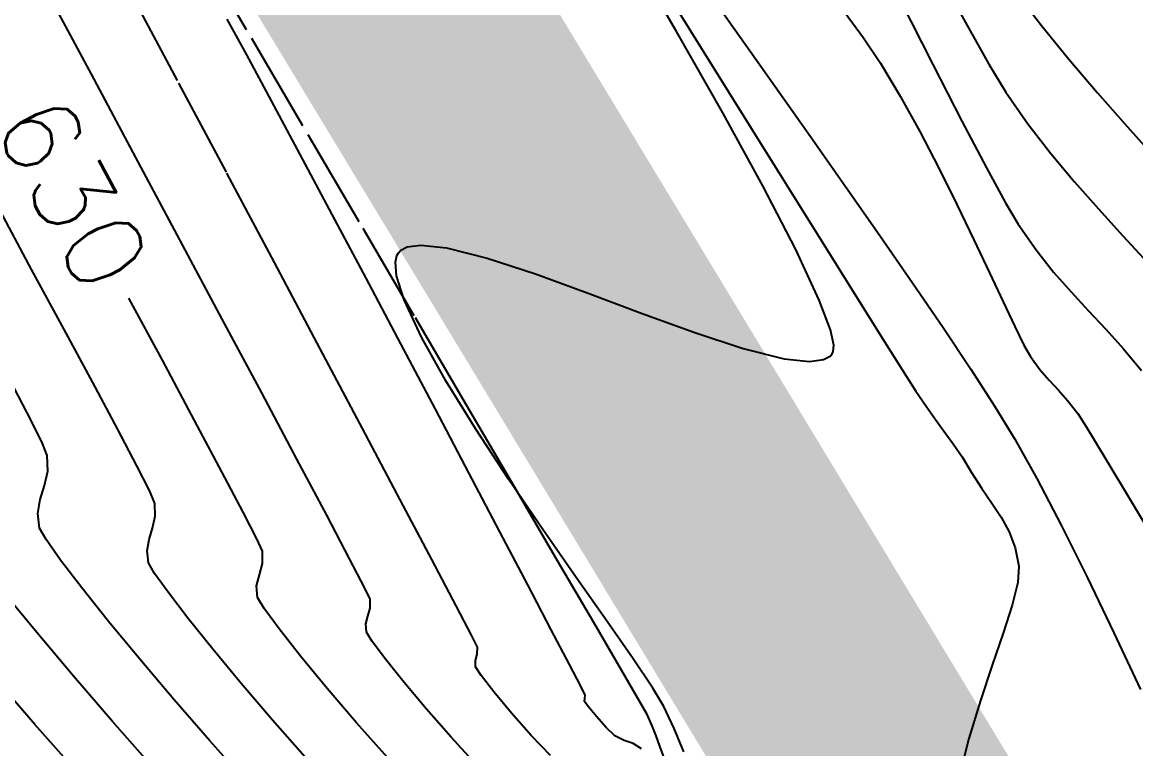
# Model space of a CAD drawing. Header units: feet. Extents: x 26064 to 27719, y 16802 to 28989.
# Drawn here: x 27590.34 to 27624.75, y 17745.93 to 17768.4 of the extents above; entities that cross this region are included whole.
import ezdxf

# ---------------------------------------------------------------- set-up
doc = ezdxf.new("R2010")
doc.units = ezdxf.units.FT
doc.header["$LTSCALE"] = 50
doc.header["$MEASUREMENT"] = 0
doc.linetypes.add('HIDDEN', pattern=[0.375, 0.25, -0.125])
doc.linetypes.add('HIDN25', pattern=[0.0938, 0.0625, -0.0313])
for name, color, linetype in [('CONT-MJR', 160, 'HIDDEN'), ('CONT-MNR', 55, 'HIDN25'), ('WATER', 5, 'Continuous')]:
    doc.layers.add(name, color=color, linetype=linetype)
doc.styles.add('l60', font='simplex', dxfattribs={"height": 2.4})

msp = doc.modelspace()

# ---------------------------------------------------------------- linework, layer by layer
at = {"layer": 'CONT-MJR', "color": 7}
for p, q in [((27610.5584, 17768.1086, 625), (27608.99133, 17770.79473, 625)), ((27621.83539, 17768.29441, 630), (27622.67786, 17767.25866, 630)), ((27612.16817, 17766.24725, 625), (27613.67014, 17763.83788, 625)), ((27624.49176, 17765.16403, 630), (27625.4331, 17764.11212, 630)), ((27614.24487, 17761.36856, 625), (27613.23454, 17763.32207, 625)), ((27602.03599, 17761.34451, 625), (27602.23358, 17761.45024, 625)), ((27603.44737, 17761.4241, 625), (27604.71018, 17761.10527, 625)), ((27615.01227, 17761.68606, 625), (27616.15306, 17759.85852, 625)), ((27601.96569, 17761.27003, 625), (27602.03599, 17761.34451, 625)), ((27601.90588, 17760.55335, 625), (27601.86982, 17760.97579, 625)), ((27602.13652, 17759.81526, 625), (27601.90588, 17760.55335, 625)), ((27607.82643, 17760.02038, 625), (27609.49855, 17759.3921, 625)), ((27594.6685, 17757.94472, 630), (27593.63739, 17759.86467, 630)), ((27611.12577, 17758.79846, 625), (27612.61745, 17758.30835, 625)), ((27612.61745, 17758.30835, 625), (27613.88291, 17757.99067, 625)), ((27615.40369, 17758.21362, 625), (27615.41569, 17758.41551, 625)), ((27617.05104, 17758.42197, 625), (27617.6647, 17757.44315, 625)), ((27613.88291, 17757.99067, 625), (27614.67148, 17757.90698, 625)), ((27614.67148, 17757.90698, 625), (27615.10189, 17757.96678, 625)), ((27615.10189, 17757.96678, 625), (27615.30128, 17758.07328, 625)), ((27615.30128, 17758.07328, 625), (27615.37254, 17758.14818, 625)), ((27615.37254, 17758.14818, 625), (27615.40369, 17758.21362, 625)), ((27604.35213, 17755.81812, 625), (27603.43329, 17757.30473, 625)), ((27618.83267, 17755.74132, 625), (27619.10296, 17755.36429, 625)), ((27606.42714, 17752.71134, 625), (27605.37031, 17754.26505, 625)), ((27619.67711, 17754.47381, 625), (27619.99076, 17753.98, 625)), ((27619.99076, 17753.98, 625), (27620.30041, 17753.52685, 625)), ((27620.83575, 17752.63428, 625), (27621.02542, 17752.14075, 625)), ((27597.76237, 17752.03477, 630), (27597.59692, 17752.40212, 630)), ((27597.76041, 17751.65407, 630), (27597.76237, 17752.03477, 630)), ((27597.58265, 17750.96348, 630), (27597.6663, 17751.30515, 630)), ((27621.10367, 17751.07109, 625), (27620.92942, 17750.37061, 625)), ((27597.61209, 17750.60451, 630), (27597.58265, 17750.96348, 630)), ((27620.92942, 17750.37061, 625), (27620.65374, 17749.50815, 625)), ((27598.94198, 17748.79127, 630), (27598.27516, 17749.63903, 630)), ((27609.82667, 17747.80663, 625), (27609.22237, 17748.70464, 625)), ((27610.78264, 17745.83528, 625), (27610.48175, 17746.55116, 625))]:
    msp.add_line(p, q, dxfattribs=at)
at = {"layer": 'CONT-MJR', "color": 7, "extrusion": (0.795546, 0.605893, 0)}
msp.add_line((27621.05598, 17769.31778, 630), (27621.83539, 17768.29441, 630), dxfattribs=at)
at = {"layer": 'CONT-MJR', "color": 7, "extrusion": (0.848704, 0.528869, 0)}
msp.add_line((27610.54785, 17768.84747, 625), (27612.16817, 17766.24725, 625), dxfattribs=at)
at = {"layer": 'CONT-MJR', "color": 7, "extrusion": (0.869208, 0.494446, 0)}
msp.add_line((27611.98926, 17765.59323, 625), (27610.5584, 17768.1086, 625), dxfattribs=at)
at = {"layer": 'CONT-MJR', "color": 7, "extrusion": (0.761024, 0.648724, 0)}
msp.add_line((27622.67786, 17767.25866, 630), (27623.56833, 17766.21404, 630), dxfattribs=at)
at = {"layer": 'CONT-MJR', "color": 7, "extrusion": (0.750919, 0.660394, 0)}
msp.add_line((27623.56833, 17766.21404, 630), (27624.49176, 17765.16403, 630), dxfattribs=at)
at = {"layer": 'CONT-MJR', "color": 7, "extrusion": (0.876844, 0.480775, 0)}
msp.add_line((27613.23454, 17763.32207, 625), (27611.98926, 17765.59323, 625), dxfattribs=at)
at = {"layer": 'CONT-MJR', "color": 7, "extrusion": (0.848487, 0.529216, 0)}
msp.add_line((27613.67014, 17763.83788, 625), (27615.01227, 17761.68606, 625), dxfattribs=at)
at = {"layer": 'CONT-MJR', "color": 7, "extrusion": (0.135992, -0.99071, 0)}
msp.add_line((27602.23358, 17761.45024, 625), (27602.66155, 17761.50899, 625), dxfattribs=at)
at = {"layer": 'CONT-MJR', "color": 7, "extrusion": (-0.107403, -0.994216, 0)}
msp.add_line((27602.66155, 17761.50899, 625), (27603.44737, 17761.4241, 625), dxfattribs=at)
at = {"layer": 'CONT-MJR', "color": 7, "extrusion": (0.906875, 0.421399, 0)}
msp.add_line((27614.9709, 17759.80611, 625), (27614.24487, 17761.36856, 625), dxfattribs=at)
at = {"layer": 'CONT-MJR', "color": 7, "extrusion": (0.974706, -0.22349, 0)}
msp.add_line((27601.86982, 17760.97579, 625), (27601.91826, 17761.18707, 625), dxfattribs=at)
at = {"layer": 'CONT-MJR', "color": 7, "extrusion": (0.868154, -0.496295, 0)}
msp.add_line((27601.91826, 17761.18707, 625), (27601.96569, 17761.27003, 625), dxfattribs=at)
at = {"layer": 'CONT-MJR', "color": 7, "extrusion": (-0.312918, -0.94978, 0)}
msp.add_line((27604.71018, 17761.10527, 625), (27606.20009, 17760.6144, 625), dxfattribs=at)
at = {"layer": 'CONT-MJR', "color": 7, "extrusion": (-0.343082, -0.939306, 0)}
msp.add_line((27606.20009, 17760.6144, 625), (27607.82643, 17760.02038, 625), dxfattribs=at)
at = {"layer": 'CONT-MJR', "color": 7, "extrusion": (0.906653, 0.421877, 0)}
msp.add_line((27602.67452, 17758.65905, 625), (27602.13652, 17759.81526, 625), dxfattribs=at)
at = {"layer": 'CONT-MJR', "color": 7, "extrusion": (0.936898, 0.349604, 0)}
msp.add_line((27615.31384, 17758.88708, 625), (27614.9709, 17759.80611, 625), dxfattribs=at)
at = {"layer": 'CONT-MJR', "color": 7, "extrusion": (0.847962, 0.530056, 0)}
msp.add_line((27616.15306, 17759.85852, 625), (27617.05104, 17758.42197, 625), dxfattribs=at)
at = {"layer": 'CONT-MJR', "color": 7, "extrusion": (0.342722, 0.939437, 0)}
msp.add_line((27609.49855, 17759.3921, 625), (27611.12577, 17758.79846, 625), dxfattribs=at)
at = {"layer": 'CONT-MJR', "color": 7, "extrusion": (0.872409, 0.488776, 0)}
msp.add_line((27603.43329, 17757.30473, 625), (27602.67452, 17758.65905, 625), dxfattribs=at)
at = {"layer": 'CONT-MJR', "color": 7, "extrusion": (0.97746, 0.211122, 0)}
msp.add_line((27615.41569, 17758.41551, 625), (27615.31384, 17758.88708, 625), dxfattribs=at)
at = {"layer": 'CONT-MJR', "color": 7, "extrusion": (0.881636, 0.471931, 0)}
msp.add_line((27595.66566, 17756.08187, 630), (27594.6685, 17757.94472, 630), dxfattribs=at)
at = {"layer": 'CONT-MJR', "color": 7, "extrusion": (0.844746, 0.535168, 0)}
msp.add_line((27617.6647, 17757.44315, 625), (27617.95257, 17756.98876, 625), dxfattribs=at)
at = {"layer": 'CONT-MJR', "color": 7, "extrusion": (0.828347, 0.560215, 0)}
msp.add_line((27617.95257, 17756.98876, 625), (27618.26884, 17756.52111, 625), dxfattribs=at)
at = {"layer": 'CONT-MJR', "color": 7, "extrusion": (0.813458, 0.581624, 0)}
msp.add_line((27618.26884, 17756.52111, 625), (27618.55842, 17756.11611, 625), dxfattribs=at)
at = {"layer": 'CONT-MJR', "color": 7, "extrusion": (0.882858, 0.469639, 0)}
msp.add_line((27596.5111, 17754.49256, 630), (27595.66566, 17756.08187, 630), dxfattribs=at)
at = {"layer": 'CONT-MJR', "color": 7, "extrusion": (0.807021, 0.590523, 0)}
msp.add_line((27618.55842, 17756.11611, 625), (27618.83267, 17755.74132, 625), dxfattribs=at)
at = {"layer": 'CONT-MJR', "color": 7, "extrusion": (0.836299, 0.548274, 0)}
msp.add_line((27605.37031, 17754.26505, 625), (27604.35213, 17755.81812, 625), dxfattribs=at)
at = {"layer": 'CONT-MJR', "color": 7, "extrusion": (0.829034, 0.559198, 0)}
msp.add_line((27619.10296, 17755.36429, 625), (27619.38065, 17754.9526, 625), dxfattribs=at)
at = {"layer": 'CONT-MJR', "color": 7, "extrusion": (0.850211, 0.526441, 0)}
msp.add_line((27619.38065, 17754.9526, 625), (27619.67711, 17754.47381, 625), dxfattribs=at)
at = {"layer": 'CONT-MJR', "color": 7, "extrusion": (0.885228, 0.465157, 0)}
msp.add_line((27597.16734, 17753.24368, 630), (27596.5111, 17754.49256, 630), dxfattribs=at)
at = {"layer": 'CONT-MJR', "color": 7, "extrusion": (0.836738, 0.547603, 0)}
msp.add_line((27620.30041, 17753.52685, 625), (27620.58808, 17753.08729, 625), dxfattribs=at)
at = {"layer": 'CONT-MJR', "color": 7, "extrusion": (0.890671, 0.454648, 0)}
msp.add_line((27597.59692, 17752.40212, 630), (27597.16734, 17753.24368, 630), dxfattribs=at)
at = {"layer": 'CONT-MJR', "color": 7, "extrusion": (0.877429, 0.479706, 0)}
msp.add_line((27620.58808, 17753.08729, 625), (27620.83575, 17752.63428, 625), dxfattribs=at)
at = {"layer": 'CONT-MJR', "color": 7, "extrusion": (0.821095, 0.570792, 0)}
msp.add_line((27607.4619, 17751.22282, 625), (27606.42714, 17752.71134, 625), dxfattribs=at)
at = {"layer": 'CONT-MJR', "color": 7, "extrusion": (0.980091, 0.198548, 0)}
msp.add_line((27621.02542, 17752.14075, 625), (27621.13909, 17751.57964, 625), dxfattribs=at)
at = {"layer": 'CONT-MJR', "color": 7, "extrusion": (0.965494, -0.260424, 0)}
msp.add_line((27597.6663, 17751.30515, 630), (27597.76041, 17751.65407, 630), dxfattribs=at)
at = {"layer": 'CONT-MJR', "color": 7, "extrusion": (0.997583, -0.069486, 0)}
msp.add_line((27621.13909, 17751.57964, 625), (27621.10367, 17751.07109, 625), dxfattribs=at)
at = {"layer": 'CONT-MJR', "color": 7, "extrusion": (0.818743, 0.57416, 0)}
msp.add_line((27608.41388, 17749.86531, 625), (27607.4619, 17751.22282, 625), dxfattribs=at)
at = {"layer": 'CONT-MJR', "color": 7, "extrusion": (0.858154, 0.513393, 0)}
msp.add_line((27597.81367, 17750.26757, 630), (27597.61209, 17750.60451, 630), dxfattribs=at)
at = {"layer": 'CONT-MJR', "color": 7, "extrusion": (0.806056, 0.591839, 0)}
msp.add_line((27598.27516, 17749.63903, 630), (27597.81367, 17750.26757, 630), dxfattribs=at)
at = {"layer": 'CONT-MJR', "color": 7, "extrusion": (0.820551, 0.571573, 0)}
msp.add_line((27609.22237, 17748.70464, 625), (27608.41388, 17749.86531, 625), dxfattribs=at)
at = {"layer": 'CONT-MJR', "color": 7, "extrusion": (0.9463, -0.323291, 0)}
msp.add_line((27620.65374, 17749.50815, 625), (27620.31398, 17748.51365, 625), dxfattribs=at)
at = {"layer": 'CONT-MJR', "color": 7, "extrusion": (0.772527, 0.634982, 0)}
msp.add_line((27599.75951, 17747.79665, 630), (27598.94198, 17748.79127, 630), dxfattribs=at)
at = {"layer": 'CONT-MJR', "color": 7, "extrusion": (0.948443, -0.316946, 0)}
msp.add_line((27620.31398, 17748.51365, 625), (27619.94753, 17747.41707, 625), dxfattribs=at)
at = {"layer": 'CONT-MJR', "color": 7, "extrusion": (0.760215, 0.649671, 0)}
msp.add_line((27600.67316, 17746.72754, 630), (27599.75951, 17747.79665, 630), dxfattribs=at)
at = {"layer": 'CONT-MJR', "color": 7, "extrusion": (0.85904, 0.511909, 0)}
msp.add_line((27610.16605, 17747.23711, 625), (27609.82667, 17747.80663, 625), dxfattribs=at)
at = {"layer": 'CONT-MJR', "color": 7, "extrusion": (0.956657, -0.291216, 0)}
msp.add_line((27619.94753, 17747.41707, 625), (27619.59175, 17746.24833, 625), dxfattribs=at)
at = {"layer": 'CONT-MJR', "color": 7, "extrusion": (0.908408, 0.418085, 0)}
msp.add_line((27610.48175, 17746.55116, 625), (27610.16605, 17747.23711, 625), dxfattribs=at)
at = {"layer": 'CONT-MJR', "color": 7, "extrusion": (0.746385, 0.665514, 0)}
msp.add_line((27601.62832, 17745.65631, 630), (27600.67316, 17746.72754, 630), dxfattribs=at)
at = {"layer": 'CONT-MJR', "color": 7, "extrusion": (0.969196, -0.24629, 0)}
msp.add_line((27619.59175, 17746.24833, 625), (27619.28403, 17745.03739, 625), dxfattribs=at)
at = {"layer": 'CONT-MNR', "color": 7}
for p, q in [((27597.27052, 17768.16509, 626), (27595.57744, 17771.05632, 626)), ((27592.47511, 17766.79056, 629), (27591.12876, 17769.31251, 629)), ((27615.51673, 17769.03788, 627), (27616.33205, 17767.91989, 627)), ((27597.27429, 17767.38945, 627), (27596.66655, 17768.49881, 627)), ((27620.20835, 17767.10246, 629), (27620.73413, 17766.23836, 629)), ((27620.73413, 17766.23836, 629), (27621.41618, 17765.26009, 629)), ((27618.07398, 17765.01875, 627), (27618.66057, 17763.88973, 627)), ((27599.91659, 17762.45602, 627), (27598.93182, 17764.30552, 627)), ((27618.66057, 17763.88973, 627), (27619.22197, 17762.76131, 627)), ((27615.78003, 17763.32162, 626), (27616.83839, 17761.80568, 626)), ((27619.22197, 17762.76131, 627), (27619.74804, 17761.67029, 627)), ((27620.72297, 17762.81227, 628), (27621.11359, 17762.15142, 628)), ((27590.62667, 17760.75604, 631), (27589.56933, 17762.70609, 631)), ((27600.96202, 17760.4849, 627), (27599.91659, 17762.45602, 627)), ((27621.11359, 17762.15142, 628), (27621.66968, 17761.35922, 628)), ((27596.52083, 17759.2174, 629), (27595.21065, 17761.67061, 629)), ((27591.62156, 17758.91822, 631), (27590.62667, 17760.75604, 631)), ((27599.54603, 17758.30289, 628), (27598.12913, 17760.9706, 628)), ((27617.85004, 17760.34156, 626), (27618.79426, 17758.95425, 626)), ((27620.65356, 17759.74769, 627), (27621.01272, 17758.98972, 627)), ((27604.06799, 17756.55525, 626), (27602.45016, 17759.31939, 626)), ((27621.01272, 17758.98972, 627), (27621.29593, 17758.41638, 627)), ((27592.51909, 17757.25275, 631), (27591.62156, 17758.91822, 631)), ((27603.10487, 17756.42792, 627), (27602.03562, 17758.45469, 627)), ((27621.49305, 17758.06447, 627), (27621.78792, 17757.65919, 627)), ((27619.65037, 17757.66874, 626), (27620.39768, 17756.51, 626)), ((27593.28434, 17755.81971, 631), (27592.51909, 17757.25275, 631)), ((27622.07472, 17757.32723, 627), (27622.36094, 17757.02087, 627)), ((27590.61529, 17756.08347, 632), (27590.09594, 17757.07507, 632)), ((27622.96153, 17756.29408, 627), (27623.22589, 17755.87289, 627)), ((27623.79191, 17754.93891, 627), (27624.61636, 17753.56544, 627)), ((27594.27835, 17753.89133, 631), (27593.8824, 17754.6792, 631)), ((27621.69542, 17754.28904, 626), (27622.44589, 17752.84344, 626)), ((27606.88465, 17751.73877, 626), (27605.56037, 17754.0042, 626)), ((27603.00156, 17751.78141, 628), (27602.0228, 17753.6326, 628)), ((27600.45608, 17751.80539, 629), (27599.74709, 17753.15348, 629)), ((27591.0755, 17752.39653, 632), (27590.87594, 17752.74909, 632)), ((27592.17963, 17750.90606, 632), (27591.52278, 17751.7657, 632)), ((27607.99817, 17749.83148, 626), (27606.88465, 17751.73877, 626)), ((27590.78873, 17749.52044, 633), (27589.76335, 17750.76955, 633)), ((27593.00792, 17749.8671, 632), (27592.17963, 17750.90606, 632)), ((27595.45805, 17749.96892, 631), (27594.8467, 17750.76659, 631)), ((27601.08605, 17750.28154, 629), (27601.08745, 17750.55334, 629)), ((27601.01886, 17750.03244, 629), (27601.08605, 17750.28154, 629)), ((27596.2248, 17749.01083, 631), (27595.45805, 17749.96892, 631)), ((27600.98016, 17749.53222, 629), (27600.95914, 17749.78851, 629)), ((27624.06863, 17749.51674, 626), (27624.896, 17747.76532, 626)), ((27597.10848, 17747.9433, 631), (27596.2248, 17749.01083, 631)), ((27601.56036, 17748.70427, 629), (27601.15591, 17749.24589, 629)), ((27604.40049, 17748.85826, 628), (27604.41254, 17749.07192, 628)), ((27602.13799, 17747.9809, 629), (27601.56036, 17748.70427, 629)), ((27604.34824, 17748.45993, 628), (27604.34436, 17748.66257, 628)), ((27609.4223, 17747.38144, 626), (27608.85827, 17748.35486, 626)), ((27598.07064, 17746.8173, 631), (27597.10848, 17747.9433, 631)), ((27605.45887, 17747.03181, 628), (27604.91727, 17747.68407, 628)), ((27607.72515, 17747.48781, 627), (27607.73762, 17747.59049, 627)), ((27606.06672, 17746.34267, 628), (27605.45887, 17747.03181, 628)), ((27608.38549, 17746.58175, 627), (27608.08114, 17746.9246, 627)), ((27592.16916, 17745.05558, 634), (27590.73004, 17746.68125, 634)), ((27610.17654, 17745.65007, 626), (27610.03992, 17746.01101, 626))]:
    msp.add_line(p, q, dxfattribs=at)
at = {"layer": 'CONT-MNR', "color": 7, "extrusion": (0.879096, 0.476645, 0)}
msp.add_line((27618.59549, 17770.02727, 629), (27619.48506, 17768.38659, 629), dxfattribs=at)
at = {"layer": 'CONT-MNR', "color": 7, "extrusion": (0.882998, 0.469376, 0)}
msp.add_line((27595.14112, 17766.59269, 628), (27593.65113, 17769.39568, 628), dxfattribs=at)
at = {"layer": 'CONT-MNR', "color": 7, "extrusion": (0.817426, 0.576034, 0)}
msp.add_line((27611.49322, 17769.40402, 626), (27612.53154, 17767.93059, 626), dxfattribs=at)
at = {"layer": 'CONT-MNR', "color": 7, "extrusion": (0.891783, 0.452464, 0)}
msp.add_line((27617.4706, 17769.08114, 628), (27618.4796, 17767.09246, 628), dxfattribs=at)
at = {"layer": 'CONT-MNR', "color": 7, "extrusion": (0.871297, 0.490756, 0)}
msp.add_line((27619.48506, 17768.38659, 629), (27620.20835, 17767.10246, 629), dxfattribs=at)
at = {"layer": 'CONT-MNR', "color": 7, "extrusion": (0.862921, 0.505338, 0)}
msp.add_line((27599.00877, 17765.19683, 626), (27597.27052, 17768.16509, 626), dxfattribs=at)
at = {"layer": 'CONT-MNR', "color": 7, "extrusion": (0.81688, 0.576807, 0)}
msp.add_line((27612.53154, 17767.93059, 626), (27613.6059, 17766.40906, 626), dxfattribs=at)
at = {"layer": 'CONT-MNR', "color": 7, "extrusion": (0.828089, 0.560597, 0)}
msp.add_line((27616.33205, 17767.91989, 627), (27616.86587, 17767.13136, 627), dxfattribs=at)
at = {"layer": 'CONT-MNR', "color": 7, "extrusion": (0.879938, 0.475089, 0)}
msp.add_line((27598.04022, 17765.97084, 627), (27597.27429, 17767.38945, 627), dxfattribs=at)
at = {"layer": 'CONT-MNR', "color": 7, "extrusion": (0.859488, 0.511156, 0)}
msp.add_line((27616.86587, 17767.13136, 627), (27617.47237, 17766.11156, 627), dxfattribs=at)
at = {"layer": 'CONT-MNR', "color": 7, "extrusion": (0.889626, 0.45669, 0)}
msp.add_line((27618.4796, 17767.09246, 628), (27619.37719, 17765.34397, 628), dxfattribs=at)
at = {"layer": 'CONT-MNR', "color": 7, "extrusion": (0.882016, 0.47122, 0)}
msp.add_line((27593.84891, 17764.21913, 629), (27592.47511, 17766.79056, 629), dxfattribs=at)
at = {"layer": 'CONT-MNR', "color": 7, "extrusion": (0.883007, 0.46936, 0)}
msp.add_line((27596.64731, 17763.7591, 628), (27595.14112, 17766.59269, 628), dxfattribs=at)
at = {"layer": 'CONT-MNR', "color": 7, "extrusion": (0.817121, 0.576467, 0)}
msp.add_line((27613.6059, 17766.40906, 626), (27614.69563, 17764.86441, 626), dxfattribs=at)
at = {"layer": 'CONT-MNR', "color": 7, "extrusion": (0.881598, 0.472, 0)}
msp.add_line((27598.93182, 17764.30552, 627), (27598.04022, 17765.97084, 627), dxfattribs=at)
at = {"layer": 'CONT-MNR', "color": 7, "extrusion": (0.876023, 0.482269, 0)}
msp.add_line((27617.47237, 17766.11156, 627), (27618.07398, 17765.01875, 627), dxfattribs=at)
at = {"layer": 'CONT-MNR', "color": 7, "extrusion": (0.862935, 0.505314, 0)}
msp.add_line((27600.74953, 17762.22409, 626), (27599.00877, 17765.19683, 626), dxfattribs=at)
at = {"layer": 'CONT-MNR', "color": 7, "extrusion": (0.88599, 0.463705, 0)}
msp.add_line((27619.37719, 17765.34397, 628), (27620.13457, 17763.89685, 628), dxfattribs=at)
at = {"layer": 'CONT-MNR', "color": 7, "extrusion": (0.791767, 0.610823, 0)}
msp.add_line((27621.41618, 17765.26009, 629), (27622.12519, 17764.34105, 629), dxfattribs=at)
at = {"layer": 'CONT-MNR', "color": 7, "extrusion": (0.818124, 0.575042, 0)}
msp.add_line((27614.69563, 17764.86441, 626), (27615.78003, 17763.32162, 626), dxfattribs=at)
at = {"layer": 'CONT-MNR', "color": 7, "extrusion": (0.881989, 0.47127, 0)}
msp.add_line((27595.21065, 17761.67061, 629), (27593.84891, 17764.21913, 629), dxfattribs=at)
at = {"layer": 'CONT-MNR', "color": 7, "extrusion": (0.767504, 0.641044, 0)}
msp.add_line((27622.12519, 17764.34105, 629), (27622.85529, 17763.46693, 629), dxfattribs=at)
at = {"layer": 'CONT-MNR', "color": 7, "extrusion": (0.87898, 0.476859, 0)}
msp.add_line((27620.13457, 17763.89685, 628), (27620.72297, 17762.81227, 628), dxfattribs=at)
at = {"layer": 'CONT-MNR', "color": 7, "extrusion": (0.883059, 0.469262, 0)}
msp.add_line((27598.12913, 17760.9706, 628), (27596.64731, 17763.7591, 628), dxfattribs=at)
at = {"layer": 'CONT-MNR', "color": 7, "extrusion": (0.749389, 0.66213, 0)}
msp.add_line((27622.85529, 17763.46693, 629), (27623.60061, 17762.62338, 629), dxfattribs=at)
at = {"layer": 'CONT-MNR', "color": 7, "extrusion": (0.738786, 0.67394, 0)}
msp.add_line((27623.60061, 17762.62338, 629), (27624.35529, 17761.79608, 629), dxfattribs=at)
at = {"layer": 'CONT-MNR', "color": 7, "extrusion": (0.862974, 0.505248, 0)}
msp.add_line((27602.45016, 17759.31939, 626), (27600.74953, 17762.22409, 626), dxfattribs=at)
at = {"layer": 'CONT-MNR', "color": 7, "extrusion": (0.822712, 0.568459, 0)}
msp.add_line((27616.83839, 17761.80568, 626), (27617.85004, 17760.34156, 626), dxfattribs=at)
at = {"layer": 'CONT-MNR', "color": 7, "extrusion": (0.736452, 0.67649, 0)}
msp.add_line((27624.35529, 17761.79608, 629), (27625.11346, 17760.97072, 629), dxfattribs=at)
at = {"layer": 'CONT-MNR', "color": 7, "extrusion": (0.904104, 0.427313, 0)}
msp.add_line((27619.74804, 17761.67029, 627), (27620.22862, 17760.65348, 627), dxfattribs=at)
at = {"layer": 'CONT-MNR', "color": 7, "extrusion": (0.783645, 0.621209, 0)}
msp.add_line((27621.66968, 17761.35922, 628), (27622.21307, 17760.67375, 628), dxfattribs=at)
at = {"layer": 'CONT-MNR', "color": 7, "extrusion": (0.884008, 0.467472, 0)}
msp.add_line((27602.03562, 17758.45469, 627), (27600.96202, 17760.4849, 627), dxfattribs=at)
at = {"layer": 'CONT-MNR', "color": 7, "extrusion": (0.905323, 0.424724, 0)}
msp.add_line((27620.22862, 17760.65348, 627), (27620.65356, 17759.74769, 627), dxfattribs=at)
at = {"layer": 'CONT-MNR', "color": 7, "extrusion": (0.753058, 0.657954, 0)}
msp.add_line((27622.21307, 17760.67375, 628), (27622.74921, 17760.06011, 628), dxfattribs=at)
at = {"layer": 'CONT-MNR', "color": 7, "extrusion": (0.733519, 0.679669, 0)}
msp.add_line((27622.74921, 17760.06011, 628), (27623.28357, 17759.48341, 628), dxfattribs=at)
at = {"layer": 'CONT-MNR', "color": 7, "extrusion": (0.729977, 0.683472, 0)}
msp.add_line((27623.28357, 17759.48341, 628), (27623.82162, 17758.90875, 628), dxfattribs=at)
at = {"layer": 'CONT-MNR', "color": 7, "extrusion": (0.882323, 0.470645, 0)}
msp.add_line((27597.73997, 17756.93188, 629), (27596.52083, 17759.2174, 629), dxfattribs=at)
at = {"layer": 'CONT-MNR', "color": 7, "extrusion": (0.832318, 0.554299, 0)}
msp.add_line((27618.79426, 17758.95425, 626), (27619.65037, 17757.66874, 626), dxfattribs=at)
at = {"layer": 'CONT-MNR', "color": 7, "extrusion": (0.743028, 0.66926, 0)}
msp.add_line((27623.82162, 17758.90875, 628), (27624.36883, 17758.30123, 628), dxfattribs=at)
at = {"layer": 'CONT-MNR', "color": 7, "extrusion": (0.883328, 0.468756, 0)}
msp.add_line((27600.85744, 17755.83166, 628), (27599.54603, 17758.30289, 628), dxfattribs=at)
at = {"layer": 'CONT-MNR', "color": 7, "extrusion": (0.872449, 0.488705, 0)}
msp.add_line((27621.29593, 17758.41638, 627), (27621.49305, 17758.06447, 627), dxfattribs=at)
at = {"layer": 'CONT-MNR', "color": 7, "extrusion": (0.768727, 0.639577, 0)}
msp.add_line((27624.36883, 17758.30123, 628), (27624.93066, 17757.62595, 628), dxfattribs=at)
at = {"layer": 'CONT-MNR', "color": 7, "extrusion": (0.756697, 0.653765, 0)}
msp.add_line((27621.78792, 17757.65919, 627), (27622.07472, 17757.32723, 627), dxfattribs=at)
at = {"layer": 'CONT-MNR', "color": 7, "extrusion": (0.882767, 0.46981, 0)}
msp.add_line((27598.82855, 17754.88644, 629), (27597.73997, 17756.93188, 629), dxfattribs=at)
at = {"layer": 'CONT-MNR', "color": 7, "extrusion": (0.746133, 0.665797, 0)}
msp.add_line((27622.36094, 17757.02087, 627), (27622.65405, 17756.69239, 627), dxfattribs=at)
at = {"layer": 'CONT-MNR', "color": 7, "extrusion": (0.863149, 0.504949, 0)}
msp.add_line((27605.56037, 17754.0042, 626), (27604.06799, 17756.55525, 626), dxfattribs=at)
at = {"layer": 'CONT-MNR', "color": 7, "extrusion": (0.791584, 0.61106, 0)}
msp.add_line((27622.65405, 17756.69239, 627), (27622.96153, 17756.29408, 627), dxfattribs=at)
at = {"layer": 'CONT-MNR', "color": 7, "extrusion": (0.884841, 0.465894, 0)}
msp.add_line((27604.13727, 17754.46715, 627), (27603.10487, 17756.42792, 627), dxfattribs=at)
at = {"layer": 'CONT-MNR', "color": 7, "extrusion": (0.852366, 0.522946, 0)}
msp.add_line((27620.39768, 17756.51, 626), (27621.01549, 17755.50302, 626), dxfattribs=at)
at = {"layer": 'CONT-MNR', "color": 7, "extrusion": (0.897197, 0.44163, 0)}
msp.add_line((27590.96403, 17755.37499, 632), (27590.61529, 17756.08347, 632), dxfattribs=at)
at = {"layer": 'CONT-MNR', "color": 7, "extrusion": (0.855208, 0.518284, 0)}
msp.add_line((27623.22589, 17755.87289, 627), (27623.79191, 17754.93891, 627), dxfattribs=at)
at = {"layer": 'CONT-MNR', "color": 7, "extrusion": (0.885623, 0.464405, 0)}
msp.add_line((27593.8824, 17754.6792, 631), (27593.28434, 17755.81971, 631), dxfattribs=at)
at = {"layer": 'CONT-MNR', "color": 7, "extrusion": (0.883596, 0.46825, 0)}
msp.add_line((27602.0228, 17753.6326, 628), (27600.85744, 17755.83166, 628), dxfattribs=at)
at = {"layer": 'CONT-MNR', "color": 7, "extrusion": (0.930825, 0.365466, 0)}
msp.add_line((27591.1122, 17754.99762, 632), (27590.96403, 17755.37499, 632), dxfattribs=at)
at = {"layer": 'CONT-MNR', "color": 7, "extrusion": (0.872475, 0.488659, 0)}
msp.add_line((27621.01549, 17755.50302, 626), (27621.69542, 17754.28904, 626), dxfattribs=at)
at = {"layer": 'CONT-MNR', "color": 7, "extrusion": (0.999564, 0.02951, 0)}
for p, q in [((27591.12649, 17754.51358, 632), (27591.1122, 17754.99762, 632)), ((27594.44897, 17753.12023, 631), (27594.43728, 17753.5162, 631))]:
    msp.add_line(p, q, dxfattribs=at)
at = {"layer": 'CONT-MNR', "color": 7, "extrusion": (0.883558, 0.468321, 0)}
msp.add_line((27599.74709, 17753.15348, 629), (27598.82855, 17754.88644, 629), dxfattribs=at)
at = {"layer": 'CONT-MNR', "color": 7, "extrusion": (0.976315, -0.216354, 0)}
for p, q in [((27591.02741, 17754.06647, 632), (27591.12649, 17754.51358, 632)), ((27594.36792, 17752.75447, 631), (27594.44897, 17753.12023, 631))]:
    msp.add_line(p, q, dxfattribs=at)
at = {"layer": 'CONT-MNR', "color": 7, "extrusion": (0.885175, 0.465259, 0)}
msp.add_line((27605.10032, 17752.6349, 627), (27604.13727, 17754.46715, 627), dxfattribs=at)
at = {"layer": 'CONT-MNR', "color": 7, "extrusion": (0.957293, -0.28912, 0)}
for p, q in [((27590.89755, 17753.63652, 632), (27591.02741, 17754.06647, 632)), ((27594.26169, 17752.40275, 631), (27594.36792, 17752.75447, 631))]:
    msp.add_line(p, q, dxfattribs=at)
at = {"layer": 'CONT-MNR', "color": 7, "extrusion": (0.920774, 0.390098, 0)}
msp.add_line((27594.43728, 17753.5162, 631), (27594.27835, 17753.89133, 631), dxfattribs=at)
at = {"layer": 'CONT-MNR', "color": 7, "extrusion": (0.984118, -0.177515, 0)}
for p, q in [((27590.81953, 17753.20398, 632), (27590.89755, 17753.63652, 632)), ((27594.19787, 17752.04892, 631), (27594.26169, 17752.40275, 631))]:
    msp.add_line(p, q, dxfattribs=at)
at = {"layer": 'CONT-MNR', "color": 7, "extrusion": (0.858396, 0.512988, 0)}
msp.add_line((27624.61636, 17753.56544, 627), (27625.65601, 17751.82576, 627), dxfattribs=at)
at = {"layer": 'CONT-MNR', "color": 7, "extrusion": (0.992398, 0.123069, 0)}
for p, q in [((27590.87594, 17752.74909, 632), (27590.81953, 17753.20398, 632)), ((27594.24402, 17751.6768, 631), (27594.19787, 17752.04892, 631))]:
    msp.add_line(p, q, dxfattribs=at)
at = {"layer": 'CONT-MNR', "color": 7, "extrusion": (0.896118, 0.443816, 0)}
msp.add_line((27622.44589, 17752.84344, 626), (27623.24444, 17751.23106, 626), dxfattribs=at)
at = {"layer": 'CONT-MNR', "color": 7, "extrusion": (0.885492, 0.464654, 0)}
msp.add_line((27605.96152, 17750.99372, 627), (27605.10032, 17752.6349, 627), dxfattribs=at)
at = {"layer": 'CONT-MNR', "color": 7, "extrusion": (0.815755, 0.578397, 0)}
msp.add_line((27591.52278, 17751.7657, 632), (27591.0755, 17752.39653, 632), dxfattribs=at)
at = {"layer": 'CONT-MNR', "color": 7, "extrusion": (0.888554, 0.458772, 0)}
msp.add_line((27600.91604, 17750.91454, 629), (27600.45608, 17751.80539, 629), dxfattribs=at)
at = {"layer": 'CONT-MNR', "color": 7, "extrusion": (0.88487, 0.465839, 0)}
msp.add_line((27603.75314, 17750.35376, 628), (27603.00156, 17751.78141, 628), dxfattribs=at)
at = {"layer": 'CONT-MNR', "color": 7, "extrusion": (0.868143, 0.496314, 0)}
msp.add_line((27594.4292, 17751.35288, 631), (27594.24402, 17751.6768, 631), dxfattribs=at)
at = {"layer": 'CONT-MNR', "color": 7, "extrusion": (0.814571, 0.580064, 0)}
msp.add_line((27594.8467, 17750.76659, 631), (27594.4292, 17751.35288, 631), dxfattribs=at)
at = {"layer": 'CONT-MNR', "color": 7, "extrusion": (0.901253, 0.433293, 0)}
msp.add_line((27623.24444, 17751.23106, 626), (27624.06863, 17749.51674, 626), dxfattribs=at)
at = {"layer": 'CONT-MNR', "color": 7, "extrusion": (0.903427, 0.428742, 0)}
msp.add_line((27601.08745, 17750.55334, 629), (27600.91604, 17750.91454, 629), dxfattribs=at)
at = {"layer": 'CONT-MNR', "color": 7, "extrusion": (0.885829, 0.464011, 0)}
msp.add_line((27606.68835, 17749.60615, 627), (27605.96152, 17750.99372, 627), dxfattribs=at)
at = {"layer": 'CONT-MNR', "color": 7, "extrusion": (0.886793, 0.462167, 0)}
msp.add_line((27604.23698, 17749.42537, 628), (27603.75314, 17750.35376, 628), dxfattribs=at)
at = {"layer": 'CONT-MNR', "color": 7, "extrusion": (0.971315, -0.237795, 0)}
msp.add_line((27600.95914, 17749.78851, 629), (27601.01886, 17750.03244, 629), dxfattribs=at)
at = {"layer": 'CONT-MNR', "color": 7, "extrusion": (0.772257, 0.63531, 0)}
msp.add_line((27593.96948, 17748.69826, 632), (27593.00792, 17749.8671, 632), dxfattribs=at)
at = {"layer": 'CONT-MNR', "color": 7, "extrusion": (0.864099, 0.503321, 0)}
msp.add_line((27608.85827, 17748.35486, 626), (27607.99817, 17749.83148, 626), dxfattribs=at)
at = {"layer": 'CONT-MNR', "color": 7, "extrusion": (0.765132, 0.643873, 0)}
msp.add_line((27591.92315, 17748.17237, 633), (27590.78873, 17749.52044, 633), dxfattribs=at)
at = {"layer": 'CONT-MNR', "color": 7, "extrusion": (0.852254, 0.523128, 0)}
msp.add_line((27601.15591, 17749.24589, 629), (27600.98016, 17749.53222, 629), dxfattribs=at)
at = {"layer": 'CONT-MNR', "color": 7, "extrusion": (0.895613, 0.444834, 0)}
msp.add_line((27604.41254, 17749.07192, 628), (27604.23698, 17749.42537, 628), dxfattribs=at)
at = {"layer": 'CONT-MNR', "color": 7, "extrusion": (0.886258, 0.463191, 0)}
msp.add_line((27607.24831, 17748.53473, 627), (27606.68835, 17749.60615, 627), dxfattribs=at)
at = {"layer": 'CONT-MNR', "color": 7, "extrusion": (0.763492, 0.645818, 0)}
msp.add_line((27595.02618, 17747.44902, 632), (27593.96948, 17748.69826, 632), dxfattribs=at)
at = {"layer": 'CONT-MNR', "color": 7, "extrusion": (0.961245, -0.275696, 0)}
msp.add_line((27604.34436, 17748.66257, 628), (27604.40049, 17748.85826, 628), dxfattribs=at)
at = {"layer": 'CONT-MNR', "color": 7, "extrusion": (0.756389, 0.654122, 0)}
msp.add_line((27590.73004, 17746.68125, 634), (27589.3239, 17748.30724, 634), dxfattribs=at)
at = {"layer": 'CONT-MNR', "color": 7, "extrusion": (0.838003, 0.545666, 0)}
msp.add_line((27604.52078, 17748.19495, 628), (27604.34824, 17748.45993, 628), dxfattribs=at)
at = {"layer": 'CONT-MNR', "color": 7, "extrusion": (0.887022, 0.461727, 0)}
msp.add_line((27607.60891, 17747.842, 627), (27607.24831, 17748.53473, 627), dxfattribs=at)
at = {"layer": 'CONT-MNR', "color": 7, "extrusion": (0.757567, 0.652758, 0)}
msp.add_line((27593.12884, 17746.7731, 633), (27591.92315, 17748.17237, 633), dxfattribs=at)
at = {"layer": 'CONT-MNR', "color": 7, "extrusion": (0.76715, 0.641468, 0)}
msp.add_line((27602.8333, 17747.14935, 629), (27602.13799, 17747.9809, 629), dxfattribs=at)
at = {"layer": 'CONT-MNR', "color": 7, "extrusion": (0.789991, 0.613119, 0)}
msp.add_line((27604.91727, 17747.68407, 628), (27604.52078, 17748.19495, 628), dxfattribs=at)
at = {"layer": 'CONT-MNR', "color": 7, "extrusion": (0.890192, 0.455585, 0)}
msp.add_line((27607.73762, 17747.59049, 627), (27607.60891, 17747.842, 627), dxfattribs=at)
at = {"layer": 'CONT-MNR', "color": 7, "extrusion": (0.754461, 0.656345, 0)}
msp.add_line((27596.13987, 17746.16884, 632), (27595.02618, 17747.44902, 632), dxfattribs=at)
at = {"layer": 'CONT-MNR', "color": 7, "extrusion": (0.99613, -0.087896, 0)}
msp.add_line((27607.71631, 17747.38764, 627), (27607.72515, 17747.48781, 627), dxfattribs=at)
at = {"layer": 'CONT-MNR', "color": 7, "extrusion": (0.8078, 0.589456, 0)}
msp.add_line((27607.82785, 17747.23478, 627), (27607.71631, 17747.38764, 627), dxfattribs=at)
at = {"layer": 'CONT-MNR', "color": 7, "extrusion": (0.87008, 0.492911, 0)}
msp.add_line((27609.6476, 17746.98375, 626), (27609.4223, 17747.38144, 626), dxfattribs=at)
at = {"layer": 'CONT-MNR', "color": 7, "extrusion": (0.752746, 0.658311, 0)}
msp.add_line((27603.5908, 17746.28319, 629), (27602.8333, 17747.14935, 629), dxfattribs=at)
at = {"layer": 'CONT-MNR', "color": 7, "extrusion": (0.774564, 0.632495, 0)}
msp.add_line((27608.08114, 17746.9246, 627), (27607.82785, 17747.23478, 627), dxfattribs=at)
at = {"layer": 'CONT-MNR', "color": 7, "extrusion": (0.911043, 0.412311, 0)}
msp.add_line((27609.80612, 17746.63347, 626), (27609.6476, 17746.98375, 626), dxfattribs=at)
at = {"layer": 'CONT-MNR', "color": 7, "extrusion": (0.749451, 0.66206, 0)}
msp.add_line((27594.368, 17745.37037, 633), (27593.12884, 17746.7731, 633), dxfattribs=at)
at = {"layer": 'CONT-MNR', "color": 7, "extrusion": (0.749169, 0.662378, 0)}
msp.add_line((27599.07282, 17745.68381, 631), (27598.07064, 17746.8173, 631), dxfattribs=at)
at = {"layer": 'CONT-MNR', "color": 7, "extrusion": (-0.687843, -0.72586, 0)}
msp.add_line((27608.65022, 17746.33089, 627), (27608.38549, 17746.58175, 627), dxfattribs=at)
at = {"layer": 'CONT-MNR', "color": 7, "extrusion": (0.931794, 0.362988, 0)}
msp.add_line((27609.92667, 17746.32402, 626), (27609.80612, 17746.63347, 626), dxfattribs=at)
at = {"layer": 'CONT-MNR', "color": 7, "extrusion": (0.73454, 0.678566, 0)}
msp.add_line((27604.35497, 17745.45597, 629), (27603.5908, 17746.28319, 629), dxfattribs=at)
at = {"layer": 'CONT-MNR', "color": 7, "extrusion": (0.7222, 0.691684, 0)}
msp.add_line((27606.66198, 17745.72115, 628), (27606.06672, 17746.34267, 628), dxfattribs=at)
at = {"layer": 'CONT-MNR', "color": 7, "extrusion": (0.448696, 0.893684, 0)}
msp.add_line((27608.93966, 17746.18557, 627), (27608.65022, 17746.33089, 627), dxfattribs=at)
at = {"layer": 'CONT-MNR', "color": 7, "extrusion": (0.940347, 0.340217, 0)}
msp.add_line((27610.03992, 17746.01101, 626), (27609.92667, 17746.32402, 626), dxfattribs=at)
at = {"layer": 'CONT-MNR', "color": 7, "extrusion": (0.744157, 0.668005, 0)}
msp.add_line((27597.2724, 17744.9072, 632), (27596.13987, 17746.16884, 632), dxfattribs=at)
at = {"layer": 'CONT-MNR', "color": 7, "extrusion": (-0.30265, -0.953102, 0)}
msp.add_line((27609.22159, 17746.09604, 627), (27608.93966, 17746.18557, 627), dxfattribs=at)
at = {"layer": 'CONT-MNR', "color": 7, "extrusion": (-0.550803, -0.834635, 0)}
msp.add_line((27609.47516, 17745.9287, 627), (27609.22159, 17746.09604, 627), dxfattribs=at)
at = {"layer": 'WATER', "color": 5, "linetype": 'Continuous', "const_width": 8, "elevation": 625, "flags": 128}
msp.add_lwpolyline([(27618.35549, 18036.3866), (27600.58754, 17994.82642), (27569.90643, 17960.42963), (27564.97689, 17953.33784), (27564.10413, 17945.70614), (27560.80611, 17886.26907), (27564.10669, 17876.67357), (27565.60697, 17872.17568), (27573.13702, 17831.92907), (27591.15263, 17787.04977), (27632.0139, 17719.43356), (27672.2278, 17660.66565), (27700.39955, 17613.74317)], dxfattribs=at)

# ---------------------------------------------------------------- texts
at = {"layer": 'CONT-MJR', "color": 7, "style": 'l60'}
msp.add_text('630', height=2.4, rotation=298.275342, dxfattribs=at).set_placement((27589.37308, 17765.2598, 630))

doc.saveas('drawing.dxf')
